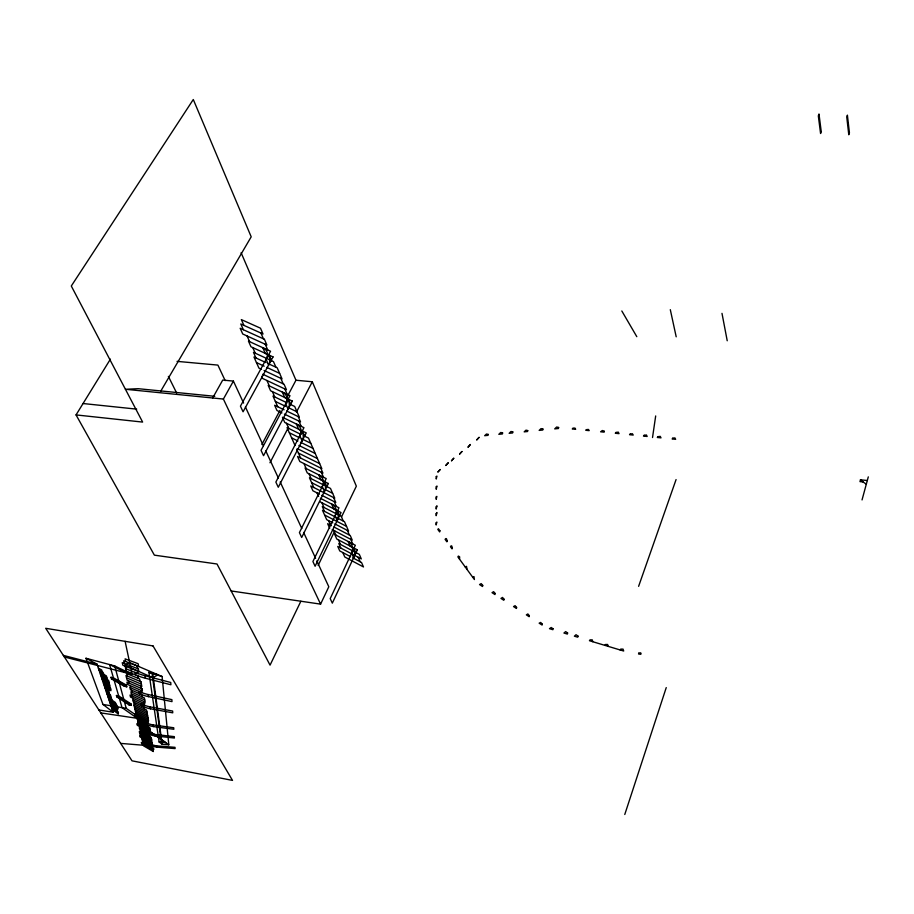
<?xml version="1.0" encoding="UTF-8"?>
<svg xmlns="http://www.w3.org/2000/svg" width="914" height="914" viewBox="0 0 914 914"><rect width="100%" height="100%" fill="white"/><g stroke="black" fill="none" stroke-linecap="round" stroke-linejoin="round"><path stroke-width="1.37" d="M592.809 641.731L592.261 639.857L590.01 639.846L589.439 640.714L623.702 651.031L623.04 649.111L620.732 649.089L620.126 649.957M608.141 646.347L607.616 644.473L605.388 644.484L604.851 645.353M652.527 437.532L655.681 415.95M466.997 569.399L466.528 566.349L465.317 567.091M862.039 499.924L868.3 476.868M867.306 480.524L860.474 479.804L859.983 481.621L863.067 481.952L866.312 484.18M459.525 559.162L459.673 556.843L458.382 556.066L457.88 556.9L474.4 579.545L473.978 576.563L472.824 577.374M624.776 814.488L666.249 687.591M638.612 586.331L676.074 479.576M231.151 590.958L320.586 604.131L328.812 586.754L316.815 560.888M300.866 601.241L270.053 665.152L217.018 563.995L154.375 555.152L76.045 414.91L110.423 359.111M318.129 565.435L334.775 530.92M341.55 516.856L356.346 486.179L312.314 381.766L295.965 380.235L241.113 252.732M269.961 462.758L288.493 427.318M296.433 412.134L312.314 381.766M261.872 444.512L279.924 410.477M286.608 397.876L295.965 380.235M320.586 604.131L223.393 399.052L233.401 381.092L222.73 380.075L212.665 397.978M160.601 391.409L251.201 236.829L193.288 99.512L71.292 286.013L142.63 422.085L76.045 414.91M124.921 665.118L129.651 662.616L162.098 676.52L168.804 744.819L162.144 744.236L159.127 742.008L148.868 672.281L158.088 674.806L152.615 677.685L124.921 665.118L126.76 673.012L109.6 664.569L122.053 707.664L137.294 718.324L138.482 723.431L165.754 742.625L159.127 742.008M156.751 747.138L175.1 748.589L175.02 747.332L156.534 745.813A9.574 3.964 26.3 0 1 151.575 744.453A9.14 3.782 26.3 0 1 149.108 743.288L149.37 744.636L151.153 745.538A9.974 4.124 26.3 0 0 155.129 746.887L156.751 747.138L156.534 745.813M120.659 743.402L147.303 745.561L141.647 718.975L126.223 708.361L102.974 704.431L85.962 658.263L114.696 665.929L132.153 674.395L125.115 641.342M177.042 361.361L217.898 365.097L225.164 380.601M214.79 396.299L138.174 388.69L125.424 389.273L223.393 399.052M83.06 403.531L136.723 409.141M154.912 735.919L174.403 738.032L174.311 736.627L154.672 734.422A11.436 4.787 26.4 0 1 149.393 732.937A10.762 4.501 26.4 0 1 146.788 731.748L147.085 733.268L148.971 734.182A12.088 5.05 26.4 0 0 152.684 735.484L154.912 735.919L154.672 734.422M153.381 726.573L173.831 729.281L173.729 727.75L153.106 724.928A13.436 5.667 26.5 0 1 147.577 723.34A12.499 5.267 26.5 0 1 144.858 722.14L145.189 723.797L147.154 724.722A14.258 6.01 26.5 0 0 151.038 726.082L153.381 726.573L153.106 724.928M100.803 712.909L141.647 718.975M98.906 709.995L113.142 712.2L97.021 664.124L85.962 658.263M129.034 704.934L131.353 705.345L130.999 703.906L118.66 695.931L116.421 695.497L116.832 696.891L129.034 704.934L128.668 703.483L116.421 695.497M142.07 706.088L143.589 706.751A19.994 8.569 26.7 0 0 148.628 708.441L172.746 712.829L172.632 711.035L150.159 706.91A19.057 8.18 26.7 0 1 144.126 705.117M128.668 703.483L130.999 703.906M116.832 696.891L119.06 697.325L131.353 705.345M139.625 693.772L141.213 694.434A26.609 11.551 26.8 0 0 146.526 696.205L172.003 701.621L171.878 699.633L148.125 694.537A25.558 11.105 26.8 0 1 141.761 692.595A24.232 10.522 26.8 0 1 139.191 691.59M124.27 686.254L126.806 686.814L126.395 685.134L113.45 677.891L110.994 677.308L111.485 678.931L124.27 686.254L123.847 684.552L110.994 677.308M123.847 684.552L126.395 685.134M111.485 678.931L113.907 679.49L126.806 686.814M135.912 675.115L136.449 675.32A44.66 19.8 27.1 0 0 144.458 677.982L170.895 684.757L170.747 682.484L145.04 675.743A46.9 20.851 27.2 0 1 138.163 673.572L134.849 672.35L135.363 674.886M64.391 656.983L132.153 674.395M63.329 655.372L97.021 664.124M148.868 672.281L162.098 676.52M126.532 677.845L141.407 684.163M131.388 693.84L144.755 700.01M265.951 362.595L253.978 357.043L258.925 368.102L261.495 369.302M268.168 363.623L277.193 367.805L282.06 378.91L264.066 370.501M256.457 362.584L264.18 366.183M266.762 367.382L279.638 373.38M262.718 374.214L284.06 384.234L286.459 389.707L262.649 378.476L261.667 376.305M287.122 402.857L272.989 396.116L277.73 406.741M289.589 404.034L294.685 406.467L299.346 417.138L286.63 411.014M275.365 401.44L285.556 406.33M288.104 407.541L297.027 411.814M284.094 409.792L274.623 405.245L276.976 410.512L281.935 412.899M284.414 414.099L300.535 421.88L298.215 416.59M282.415 417.241L303.951 427.672L275.857 482.089L278.279 487.276L306.236 432.893L284.745 422.439L282.997 418.543M301.026 434.436L287.053 427.615L295.028 445.495M303.459 435.624L308.509 438.092L321.854 468.642L297.587 456.532L299.803 461.501L322.928 473.075L320.745 468.094M289.35 432.768L299.426 437.703M301.94 438.937L310.76 443.256M134.141 705.677L146.925 711.937M291.635 437.875L297.918 440.971M300.432 442.205L313.011 448.386M298.924 445.438L315.239 453.493M297.416 448.648L317.455 458.577M134.575 707.527L147.268 713.8M298.398 453.058L319.66 463.627M135.009 709.367L147.6 715.639M135.432 711.161L147.931 717.444M311.617 482.661L322.745 488.305M325.213 489.561L332.639 493.32M135.843 712.931L148.251 719.227M319.466 494.12L312.908 490.772L310.749 485.962L334.764 498.176L330.502 488.442L309.446 477.793L313.776 487.493M321.797 495.308L335.781 502.437L333.667 497.616M320.368 498.279L338.968 507.796L312.908 561.527L315.113 566.257L341.048 512.571L320.174 501.855M335.735 517.153L322.505 510.32L326.686 519.655L332.765 522.819M337.163 517.895L344.487 521.677L348.577 531.045L334.832 523.893M324.596 515.005L346.543 526.373M331.416 525.676L327.646 523.711L329.714 528.315M333.918 526.99L350.233 535.49L352.256 540.117L332.216 529.629M350.565 556.66L339.757 550.936L337.757 546.446L361.293 558.911L359.328 554.387L338.786 543.544L340.796 548.057M352.793 557.848L361.521 562.487L363.486 566.954L344.795 557.003L342.796 552.547M138.185 722.997L150.09 729.315M98.369 668.145L101.671 669.962L102.311 671.961M139.671 733.074L151.633 739.712M99.02 670.111L103.156 672.43L103.785 674.406M99.672 672.053L106.378 675.88L106.995 677.845L100.312 673.961M100.951 675.846L108.515 680.324L109.109 682.232L101.568 677.697M102.185 679.525L109.372 683.912L109.943 685.763L102.791 681.33M103.385 683.112L110.297 687.454L110.857 689.247L103.968 684.86M138.482 723.431L168.804 744.819M104.55 686.585L110.925 690.698L110.377 688.939M105.121 688.299L109.063 690.87L108.503 689.145M105.864 690.516L109.086 692.652M106.424 692.172L110.388 694.834L111.097 697.016L107.144 694.32M107.681 695.92L111.497 698.559L112.011 700.147M108.206 697.496L115.393 702.512L115.895 704.1M108.732 699.05L116.466 704.5L116.958 706.076M109.246 700.592L117.438 706.419L117.917 707.973L109.749 702.112M110.251 703.609L117.929 709.161L117.449 707.642M110.754 705.082L116.466 709.264L116.935 710.749M111.245 706.545L118.009 711.538L118.466 713L111.725 707.984M112.205 709.401L118.363 714.04L117.917 712.589M102.974 704.431L113.142 712.2M860.474 479.804L863.067 481.952M621.817 310.977L636.807 336.683M168.382 376.374L176.676 393.054M233.401 381.092L243.604 403.074M245.409 406.959L263.403 445.769M265.803 450.933L278.404 478.102M280.21 481.986L301.814 528.543M303.608 532.428L315.616 558.294M243.924 325.384L241.342 319.603L260.49 328.195L263.026 334.01L240.805 323.979L243.364 329.726M252.755 347.594L255.257 353.204M272.361 391.603L274.748 396.962M286.482 423.285L288.79 428.46M308.966 473.76L311.148 478.65M321.865 502.723L323.979 507.453M338.431 539.888L340.442 544.424M247.077 335.975L249.602 341.653M266.922 380.498L269.344 385.914M303.962 463.581L306.167 468.539M317.009 492.863L318.62 496.451M333.759 530.44L335.804 535.021M255.966 357.968L253.475 352.381L273.48 361.613L275.937 367.222M296.719 449.277L300.637 458.063M324.39 511.292L322.288 506.584L341.23 516.341L343.298 521.06M328.56 520.637L330.628 525.264M260.913 333.05L263.438 338.831M280.804 378.327L283.214 383.834M347.389 530.428L349.422 535.067M265.231 344.235L267.722 349.936M284.814 388.93L287.19 394.368M298.901 421.091L301.197 426.335M321.328 472.275L323.499 477.234M334.193 501.637L336.295 506.436M350.69 539.294L352.701 543.887M358.197 557.266L360.173 561.767M269.116 355.1L271.584 360.744M288.481 399.258L290.835 404.628M302.42 431.042L304.693 436.229M324.619 481.644L326.766 486.545M337.346 510.675L339.425 515.416M353.684 547.92L355.683 552.467M108.355 690.401L109.623 694.32M110.297 696.468L110.823 698.09M114.856 706.945L115.335 708.441M106.607 677.617L107.212 679.548M109.189 685.294L109.76 687.111M108.538 681.89L109.132 683.763M114.696 665.929L126.223 708.361M124.293 663.438L123.664 660.776L138.642 666.477L138.14 663.713L125.092 658.834L125.709 661.553M127.217 676.006L126.658 673.584L139.671 678.953L140.128 681.398M128.314 680.702L128.851 682.998M131.867 695.897L130.896 691.749L144.366 697.896L145.132 702.089L130.005 695.028L130.496 697.051L144.8 703.791L144.423 701.758M136.243 714.679L133.707 703.78L146.583 710.029L148.571 720.975L134.518 713.8L134.929 715.513L148.239 722.357L147.919 720.643M138.562 724.585L137.808 721.386L149.805 727.693L150.387 730.903L136.906 723.694L137.271 725.259L150.045 732.125L149.759 730.56M140.333 732.183L139.991 730.709L150.433 736.433L150.707 737.895M141.007 735.062L141.339 736.478M142.915 743.242L142.607 741.928L153.541 748.2L153.78 749.503L141.339 742.339L141.647 743.63L153.084 750.257L153.312 751.537L143.521 745.824L143.224 744.544M125.641 666.34L126.235 668.899M130.085 685.546L130.588 687.762M133.01 698.239L133.467 700.227M137.271 716.713L137.66 718.404M139.522 726.47L139.888 728.012M142.23 738.192L142.55 739.563M127.217 671.584L127.789 674.052M131.467 690.093L131.959 692.229M134.278 702.352L134.724 704.271M138.391 720.243L138.768 721.889M140.562 729.715L140.905 731.211M143.167 741.094L143.475 742.431M670.305 309.663L676.2 336.82M138.677 691.361L139.111 693.555M141.19 703.906L141.59 705.859M721.991 313.353L727.224 340.773M138.402 678.428L137.923 675.937L126.075 671.116L125.492 668.602L138.185 673.687L137.683 671.082M141.921 696.776L141.51 694.629L130.394 689.613L129.891 687.442L141.784 692.755L141.362 690.527M144.252 708.898L143.875 706.968L133.261 701.861L132.804 699.907L144.161 705.311L143.784 703.312M147.634 726.55L147.314 724.916L137.431 719.741L137.043 718.084L147.611 723.568L147.291 721.877M149.416 735.873L149.131 734.376L139.636 729.212L139.282 727.693L149.428 733.177L149.142 731.646M151.564 747.069L151.313 745.744L142.298 740.591L141.978 739.243L151.61 744.704L151.347 743.345M152.112 748.543L152.352 749.834M137.18 665.918L137.683 668.625M141.019 686.163L141.453 688.482M151.244 740.774L151.507 742.191M145.04 675.743L145.452 678.257M148.125 694.537L148.479 696.685M150.159 706.91L150.479 708.853M151.998 673.138L161.367 742.225M152.798 673.995L162.144 744.236M144.126 705.151A18.177 7.792 26.7 0 1 141.681 704.134M436.172 522.877L436.161 525.002L436.846 522.054L436.172 522.877M436.184 513.645L436.184 515.69L436.961 512.526L436.184 513.645M436.207 506.87L436.195 509.098L436.983 505.819L436.207 506.87M436.218 496.988L436.218 499.307L436.846 496.382L436.218 496.988M436.241 486.842L436.241 489.253L436.961 486.031L436.241 486.842M436.264 476.662L436.264 479.05L436.892 476.08L436.264 476.662M542.151 624.034L542.093 625.073L539.134 623.165L540.7 622.434L542.151 624.034M604.2 431.248L604.143 432.151L600.612 431.796L602.349 430.494L604.2 431.248M552.981 628.706L552.879 629.712L549.451 628.683L551.176 627.495L552.981 628.706M516.593 607.387L516.433 608.45L513.531 606.576L515.096 605.674L516.593 607.387M529.332 615.648L529.16 616.699L526.338 614.871L527.869 613.945L529.332 615.648M482.729 585.406L482.535 586.502L479.53 584.56L481.187 583.612L482.729 585.406M542.916 429.043L542.733 430.048L539.169 430.391L541.054 428.597L542.916 429.043M488.202 434.424L488.019 435.361L484.671 435.692L486.488 434.001L488.202 434.424M558.614 427.478L558.42 428.517L554.718 428.883L556.66 426.998L558.614 427.478M495.148 593.46L494.942 594.546L492.018 592.649L493.629 591.678L495.148 593.46M527.721 430.574L527.538 431.522L524.19 431.854L525.973 430.14L527.721 430.574M504.025 599.207L503.797 600.269L500.952 598.43L502.517 597.436L504.025 599.207M502.609 432.939L502.38 433.967L498.827 434.31L500.746 432.459L502.609 432.939M567.605 632.979L567.354 634.065L563.915 633.036L565.663 631.608L567.605 632.979M439.908 530.771L439.634 531.902L437.84 529.446L438.389 528.703L439.908 530.771M577.991 636.098L577.717 637.184L574.358 636.178L576.048 634.727L577.991 636.098M512.823 431.945L512.56 432.985L509.155 433.316L510.995 431.465L512.823 431.945M447.186 540.7L446.877 541.831L445.118 539.409L445.655 538.609L446.386 538.62L447.186 540.7M638.783 653.156L638.543 653.99L640.76 654.321L641.091 653.499L640.623 652.813L638.783 653.156M849.426 132.816L848.786 134.758L846.764 117.095L847.404 115.141L849.426 132.816M479.05 437.383L476.811 439.851L479.05 437.383M440.137 469.568L437.977 471.944L440.137 469.568M821.229 131.57L820.578 133.501L818.327 115.918L818.99 113.987L821.229 131.57M452.396 547.874L452.042 548.891L450.499 546.789L450.968 545.921L451.665 545.864L452.396 547.874M470.356 444.547L468.071 447.072L470.356 444.547M461.924 451.516L459.662 454.018L461.924 451.516M453.755 458.268L451.527 460.747L453.755 458.268M448.134 462.884L445.838 465.443L448.134 462.884M357.34 549.84L332.319 603.137L330.205 598.613L355.34 545.27L334.73 534.45L336.763 539.009L357.34 549.84M328.366 483.529L301.689 537.489L299.415 532.588L326.207 478.593L305.059 467.979L307.253 472.904L328.366 483.529M292.343 401.097L263.552 455.698L261.038 450.328L289.978 395.682L268.202 385.377L270.601 390.769L292.343 401.097M273.035 356.906L243.067 411.803L240.439 406.159L270.555 351.239L248.448 341.128L250.973 346.772L273.035 356.906M672.75 438.206L672.121 438.971L675.663 439.326L674.909 437.909L672.75 438.206M657.966 436.675L657.292 437.486L661.028 437.863L660.239 436.366L657.966 436.675M644.13 435.293L643.467 436.092L647.181 436.469L646.404 434.973L644.13 435.293M615.99 432.448L615.293 433.27L619.064 433.647L618.287 432.128L615.99 432.448M630.26 433.99L629.552 434.698L633.242 435.075L632.385 433.727L630.26 433.99M586.457 429.637L585.783 430.3L589.199 430.643L588.422 429.409L586.457 429.637M572.964 428.289L572.29 428.952L575.683 429.294L574.917 428.049L572.964 428.289M153.015 645.924L45.7 628.295L132.016 760.836L232.51 780.396L153.015 645.924M138.334 668.877L122.225 662.639L122.853 665.243L138.825 671.539L138.334 668.877M140.962 681.753L125.972 675.48L127.092 680.176L141.841 686.517L140.962 681.753M142.013 688.722L126.909 682.152L127.457 684.392L142.435 690.995L142.013 688.722M264.397 339.265L240.176 328.286L242.736 333.998L266.899 345.001L264.397 339.265M151.37 738.272L139.316 731.623L140.002 734.513L151.907 741.14L151.37 738.272M151.953 742.431L139.762 735.587L140.093 736.981L152.204 743.825L151.953 742.431M268.602 365.017L266.1 359.351A16.292 10.534 -23.6 0 0 262.764 347.674L265.254 353.33A16.246 10.534 -23.6 0 1 268.602 365.017M288.081 409.164L285.705 403.76A15.904 10.58 -23.8 0 0 282.3 392.049L284.677 397.453A15.858 10.58 -23.8 0 1 288.081 409.164M302.1 440.936L299.803 435.715A15.629 10.591 -23.9 0 0 296.364 423.993L298.661 429.214A15.584 10.602 -23.9 0 1 302.1 440.936M324.413 491.515L322.242 486.579A15.195 10.614 -24.1 0 0 318.757 474.857L320.928 479.781A15.15 10.614 -24.2 0 1 324.413 491.515M337.209 520.523L335.107 515.747A14.944 10.625 -24.3 0 0 331.599 504.025L333.701 508.801A14.898 10.625 -24.3 0 1 337.209 520.523M353.638 557.734L351.616 553.164A14.624 10.614 -24.5 0 0 348.085 541.465L350.096 546.024A14.578 10.614 -24.5 0 1 353.638 557.734"/></g></svg>
